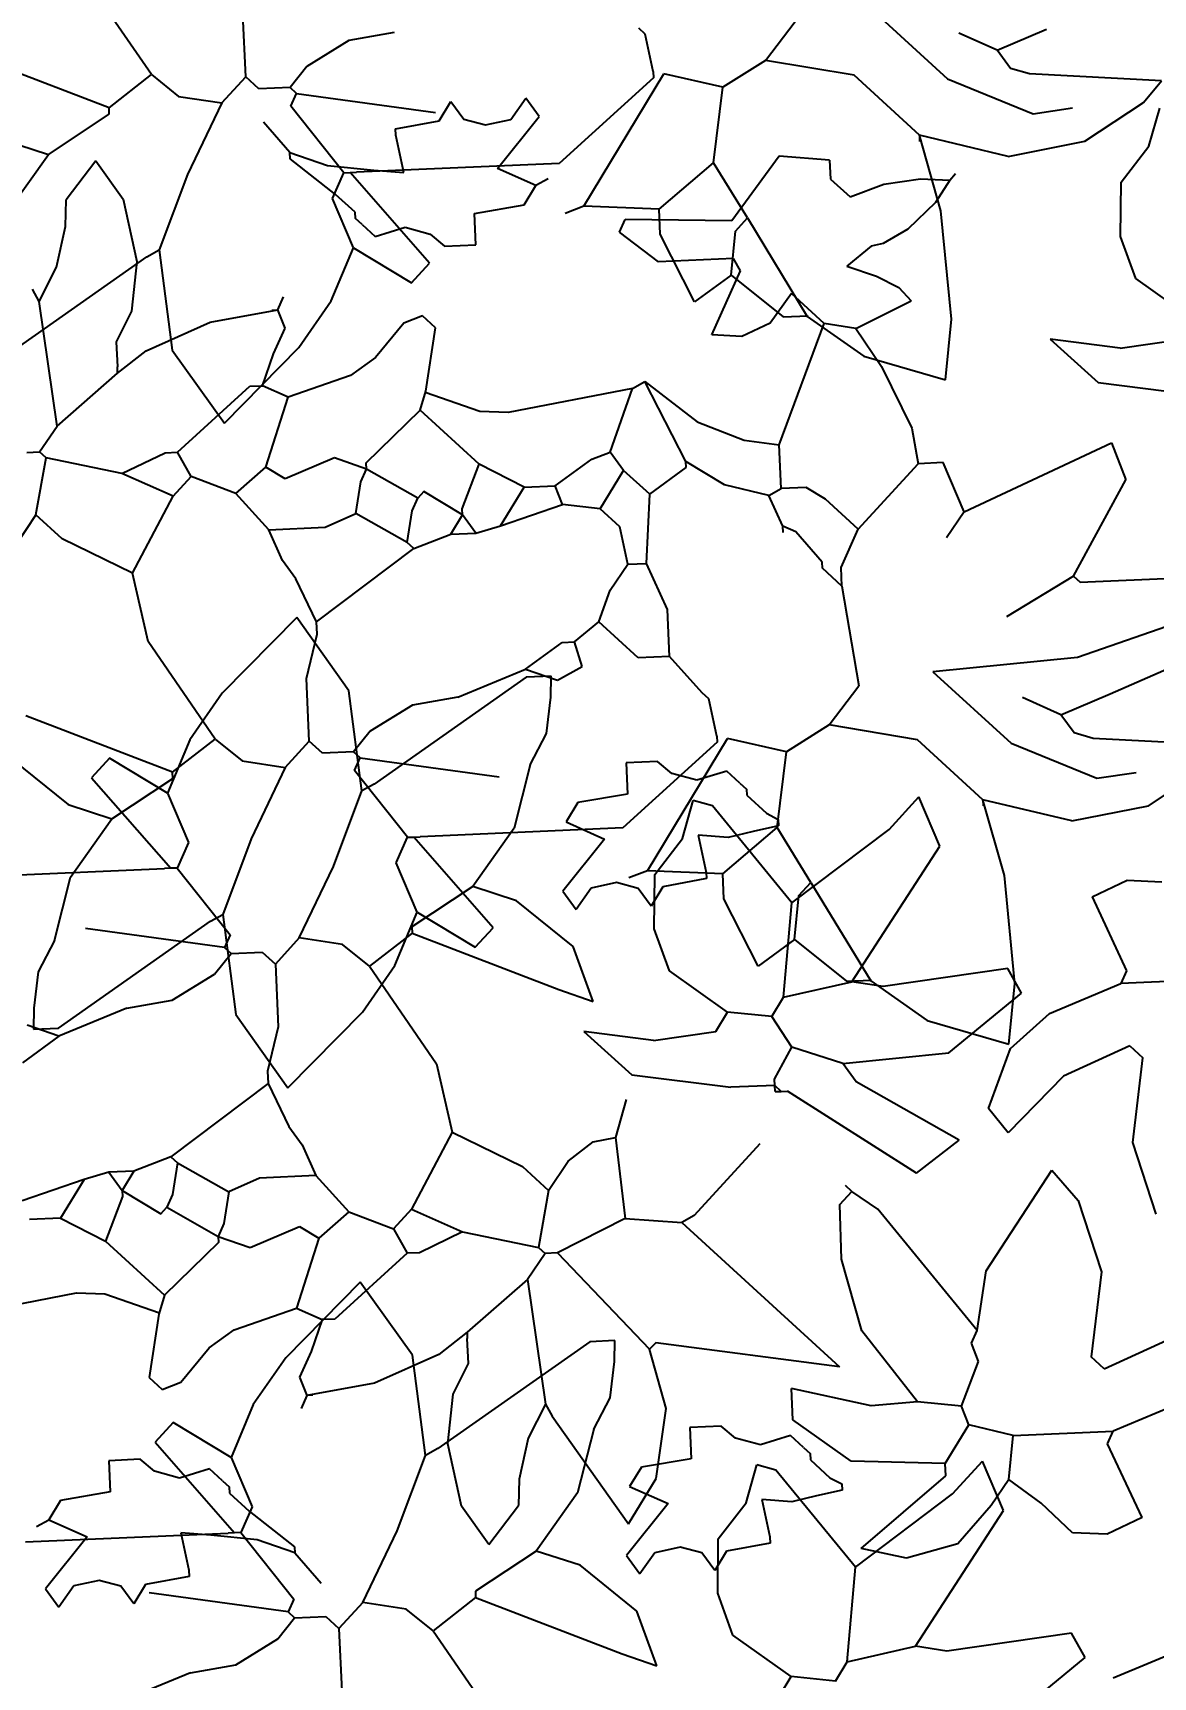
# Model space of a CAD drawing. Header units: inches. Extents: x 745 to 1928, y 308 to 2639.
# Drawn here: x 1769.1 to 1826.1, y 2450.3 to 2533.9 of the extents above; entities that cross this region are included whole.
import ezdxf

# ---------------------------------------------------------------- set-up
doc = ezdxf.new("R2010")
doc.units = ezdxf.units.IN
doc.header["$MEASUREMENT"] = 0
doc.layers.add('G-ANNO-DIM', color=90, linetype='Continuous', lineweight=18)
doc.layers.add('G-HEDGE', color=96, linetype='Continuous', lineweight=25)
doc.styles.add('ARIAL', font='arial.ttf')
doc.dimstyles.new('TICK_36', dxfattribs={"dimtxt": 10, "dimasz": 3.6, "dimexe": 1.8, "dimexo": 1.2, "dimgap": 1.8, "dimtad": 0, "dimdec": 0, "dimzin": 0, "dimdsep": 46, "dimtxsty": 'ARIAL', "dimblk": 'OBLIQUE', "dimcen": 1.8, "dimdle": 1.8, "dimclrd": 256, "dimclrt": 256, "dimadec": 0, "dimazin": 0, "dimtfac": 1, "dimtdec": 0, "dimtmove": 1, "dimatfit": 3, "dimldrblk": 'OPEN90', "dimfxl": 1, "dimtfill": 1, "dimtolj": 1, "dimtzin": 0, "dimarcsym": 0})

# ---------------------------------------------------------------- blocks, each defined once
blk = doc.blocks.new('_Oblique')
at = {"color": 0, "linetype": 'ByBlock', "lineweight": -2}
blk.add_line((-0.5, -0.5), (0.5, 0.5), dxfattribs=at)
blk = doc.blocks.new('*D37')
at = {"layer": 'Defpoints', "color": 0, "transparency": 16777216}
for p in [(1920.195, 2609.029), (1543.521, 2608.302), (1544.011, 2354.302)]:
    blk.add_point(p, dxfattribs=at)
at = {"layer": 'G-ANNO-DIM', "lineweight": -2, "transparency": 16777216}
for p, q in [((1920.191, 2610.829), (1920.407, 2498.85)), ((1920.688, 2353.229), (1920.457, 2473.027))]:
    blk.add_line(p, q, dxfattribs=at)
at = {"layer": 'G-ANNO-DIM', "color": 0, "lineweight": -2, "transparency": 16777216}
for p, q in [((1544.721, 2608.304), (1921.995, 2609.032)), ((1545.211, 2354.304), (1922.485, 2355.032))]:
    blk.add_line(p, q, dxfattribs=at)
at = {"layer": 'G-ANNO-DIM', "lineweight": -2, "transparency": 16777216, "xscale": 3.6, "yscale": 3.6, "zscale": 3.6}
for p, rotation in [((1920.195, 2609.029), 90.11050432522009), ((1920.685, 2355.029), 270.1105043252201)]:
    blk.add_blockref('_Oblique', p, dxfattribs=dict(at, rotation=rotation))
at = {"layer": 'G-ANNO-DIM', "transparency": 16777216, "insert": (1920.432, 2485.938), "char_height": 10, "attachment_point": 5, "rotation": 270.1105, "style": 'ARIAL', "bg_fill": 3, "box_fill_scale": 1.25, "bg_fill_color": 256, "bg_fill_true_color": 13158600, "bg_fill_transparency": 0}
blk.add_mtext('\\A1;254', dxfattribs=at)
blk = doc.blocks.new('_Open90')
at = {"color": 0, "linetype": 'ByBlock', "lineweight": -2}
for p, q in [((-0.5, 0.5), (0, 0)), ((0, 0), (-1, 0)), ((0, 0), (-0.5, -0.5))]:
    blk.add_line(p, q, dxfattribs=at)

msp = doc.modelspace()

# ---------------------------------------------------------------- linework, layer by layer
at = {"layer": 'G-HEDGE'}
for p, q in [((1775.101, 2531.818), (1771.692, 2536.776)), ((1811.625, 2535.246), (1815.615, 2531.61)), ((1779.894, 2531.707), (1779.755, 2534.893)), ((1806.351, 2532.541), (1807.861, 2534.522)), ((1785.14, 2533.545), (1782.999, 2532.224)), ((1787.457, 2533.952), (1785.14, 2533.545)), ((1800.229, 2533.871), (1799.897, 2534.175)), ((1800.63, 2531.973), (1800.229, 2533.871)), ((1818.14, 2533.055), (1816.187, 2533.928)), ((1818.14, 2533.055), (1820.647, 2534.122)), ((1772.939, 2530.127), (1765.473, 2532.993)), ((1818.819, 2532.127), (1818.14, 2533.055)), ((1782.999, 2532.224), (1782.151, 2531.167)), ((1797.099, 2525.116), (1801.178, 2531.849)), ((1800.63, 2531.973), (1800.644, 2531.654)), ((1804.177, 2531.17), (1801.178, 2531.849)), ((1806.351, 2532.541), (1804.177, 2531.17)), ((1810.854, 2531.78), (1806.351, 2532.541)), ((1819.788, 2531.851), (1818.819, 2532.127)), ((1826.507, 2531.505), (1819.788, 2531.851)), ((1772.939, 2530.127), (1775.101, 2531.818)), ((1775.101, 2531.818), (1776.469, 2530.71)), ((1778.674, 2530.377), (1779.894, 2531.707)), ((1780.558, 2531.098), (1779.894, 2531.707)), ((1782.151, 2531.167), (1780.558, 2531.098)), ((1782.484, 2530.862), (1782.151, 2531.167)), ((1800.644, 2531.654), (1795.854, 2527.296)), ((1803.706, 2527.319), (1804.177, 2531.17)), ((1814.179, 2528.733), (1810.854, 2531.78)), ((1815.615, 2531.61), (1819.978, 2529.827)), ((1825.588, 2530.395), (1826.507, 2531.505)), ((1776.469, 2530.71), (1778.674, 2530.377)), ((1778.674, 2530.377), (1776.935, 2526.738)), ((1782.193, 2530.212), (1782.484, 2530.862)), ((1784.895, 2526.818), (1782.193, 2530.212)), ((1782.484, 2530.862), (1789.549, 2529.893)), ((1789.734, 2529.465), (1790.33, 2530.448)), ((1790.33, 2530.448), (1790.992, 2529.549)), ((1793.392, 2529.539), (1794.153, 2530.615)), ((1794.832, 2529.687), (1794.153, 2530.615)), ((1822.596, 2528.422), (1825.588, 2530.395)), ((1769.851, 2527.758), (1772.953, 2529.809)), ((1772.953, 2529.809), (1772.939, 2530.127)), ((1782.143, 2527.857), (1780.8, 2529.394)), ((1787.518, 2529.049), (1789.734, 2529.465)), ((1790.992, 2529.549), (1792.096, 2529.254)), ((1792.096, 2529.254), (1793.392, 2529.539)), ((1792.713, 2527.041), (1794.832, 2529.687)), ((1819.978, 2529.827), (1821.978, 2530.118)), ((1825.862, 2528.167), (1826.415, 2530.107)), ((1787.532, 2528.73), (1787.518, 2529.049)), ((1787.934, 2526.832), (1787.532, 2528.73)), ((1814.179, 2528.733), (1814.192, 2528.414)), ((1818.695, 2527.653), (1814.179, 2528.733)), ((1815.275, 2524.878), (1814.179, 2528.733)), ((1767.625, 2528.482), (1769.851, 2527.758)), ((1767.746, 2524.793), (1769.851, 2527.758)), ((1782.157, 2527.538), (1782.143, 2527.857)), ((1782.143, 2527.857), (1784.061, 2527.19)), ((1807.05, 2527.666), (1804.64, 2524.369)), ((1809.613, 2527.459), (1807.05, 2527.666)), ((1818.695, 2527.653), (1822.596, 2528.422)), ((1824.45, 2526.336), (1825.862, 2528.167)), ((1772.267, 2527.427), (1770.757, 2525.446)), ((1772.267, 2527.427), (1773.665, 2525.48)), ((1784.47, 2525.724), (1782.157, 2527.538)), ((1784.061, 2527.19), (1786.416, 2526.95)), ((1784.313, 2525.516), (1784.895, 2526.818)), ((1784.895, 2526.818), (1785.213, 2526.832)), ((1785.213, 2526.832), (1785.532, 2526.845)), ((1789.245, 2522.219), (1785.213, 2526.832)), ((1795.854, 2527.296), (1785.532, 2526.845)), ((1786.416, 2526.95), (1787.934, 2526.832)), ((1794.666, 2526.168), (1792.713, 2527.041)), ((1800.936, 2524.963), (1803.706, 2527.319)), ((1805.425, 2524.521), (1803.706, 2527.319)), ((1809.613, 2527.459), (1809.655, 2526.503)), ((1776.935, 2526.738), (1775.49, 2522.896)), ((1794.07, 2525.185), (1794.666, 2526.168)), ((1795.29, 2526.515), (1794.666, 2526.168)), ((1809.655, 2526.503), (1810.652, 2525.589)), ((1810.652, 2525.589), (1812.375, 2526.24)), ((1812.375, 2526.24), (1814.24, 2526.505)), ((1814.24, 2526.505), (1815.722, 2526.449)), ((1815.722, 2526.449), (1814.996, 2525.31)), ((1815.722, 2526.448), (1816.026, 2526.781)), ((1824.424, 2523.571), (1824.45, 2526.336)), ((1770.726, 2524.095), (1770.757, 2525.446)), ((1773.665, 2525.48), (1774.349, 2522.31)), ((1785.38, 2523.008), (1784.313, 2525.516)), ((1785.468, 2524.81), (1784.47, 2525.724)), ((1791.536, 2524.755), (1794.07, 2525.185)), ((1814.996, 2525.31), (1813.589, 2523.959)), ((1785.482, 2524.491), (1785.468, 2524.81)), ((1785.815, 2524.187), (1785.482, 2524.491)), ((1791.605, 2523.162), (1791.536, 2524.755)), ((1797.099, 2525.116), (1796.157, 2524.755)), ((1800.936, 2524.963), (1797.099, 2525.116)), ((1798.919, 2523.801), (1799.21, 2524.451)), ((1804.64, 2524.369), (1799.21, 2524.451)), ((1800.991, 2523.689), (1800.936, 2524.963)), ((1804.815, 2523.856), (1805.425, 2524.521)), ((1805.425, 2524.521), (1808.473, 2519.513)), ((1815.808, 2519.373), (1815.275, 2524.878)), ((1770.272, 2522.018), (1770.726, 2524.095)), ((1785.815, 2524.187), (1786.479, 2523.577)), ((1786.479, 2523.577), (1788.015, 2524.049)), ((1788.015, 2524.049), (1789.284, 2523.704)), ((1789.284, 2523.704), (1790.012, 2523.092)), ((1800.9, 2522.291), (1798.919, 2523.801)), ((1802.738, 2520.253), (1800.991, 2523.689)), ((1804.594, 2521.612), (1804.815, 2523.856)), ((1813.589, 2523.959), (1812.331, 2523.228)), ((1825.198, 2521.435), (1824.424, 2523.571)), ((1774.866, 2522.55), (1775.49, 2522.896)), ((1775.49, 2522.896), (1776.152, 2517.797)), ((1784.252, 2520.3), (1785.38, 2523.008)), ((1785.38, 2523.008), (1788.331, 2521.222)), ((1790.012, 2523.092), (1791.605, 2523.162)), ((1811.719, 2523.081), (1810.486, 2522.07)), ((1812.331, 2523.228), (1811.719, 2523.081)), ((1767.124, 2517.106), (1774.866, 2522.55)), ((1769.386, 2520.278), (1770.272, 2522.018)), ((1774.349, 2522.31), (1774.077, 2519.785)), ((1788.331, 2521.222), (1789.245, 2522.219)), ((1804.723, 2522.457), (1800.9, 2522.291)), ((1803.616, 2518.578), (1805.07, 2521.834)), ((1805.07, 2521.834), (1804.723, 2522.457)), ((1810.486, 2522.07), (1811.993, 2521.555)), ((1804.594, 2521.612), (1802.738, 2520.253)), ((1804.594, 2521.612), (1807.24, 2519.492)), ((1811.993, 2521.555), (1813.132, 2520.99)), ((1813.132, 2520.99), (1813.756, 2520.297)), ((1828.163, 2519.33), (1825.198, 2521.435)), ((1769.386, 2520.278), (1769.04, 2520.901)), ((1770.301, 2513.934), (1769.386, 2520.278)), ((1781.535, 2519.85), (1781.825, 2520.501)), ((1782.597, 2517.925), (1784.252, 2520.3)), ((1807.674, 2520.671), (1806.586, 2519.169)), ((1809.337, 2519.147), (1807.674, 2520.671)), ((1810.944, 2518.898), (1813.756, 2520.297)), ((1774.077, 2519.785), (1773.306, 2518.215)), ((1778.083, 2519.217), (1781.535, 2519.85)), ((1781.216, 2519.836), (1781.535, 2519.85)), ((1781.895, 2518.908), (1781.535, 2519.85)), ((1788.891, 2519.533), (1787.949, 2519.172)), ((1789.555, 2518.923), (1788.891, 2519.533)), ((1807.24, 2519.492), (1808.514, 2519.548)), ((1808.473, 2519.513), (1811.346, 2517.489)), ((1815.503, 2516.288), (1815.808, 2519.373)), ((1774.82, 2517.761), (1778.083, 2519.217)), ((1781.314, 2517.606), (1781.895, 2518.908)), ((1787.949, 2519.172), (1786.505, 2517.413)), ((1789.057, 2515.71), (1789.555, 2518.923)), ((1805.15, 2518.492), (1803.616, 2518.578)), ((1806.586, 2519.169), (1805.15, 2518.492)), ((1807.052, 2512.982), (1809.337, 2519.147)), ((1810.944, 2518.898), (1809.337, 2519.147)), ((1810.944, 2518.898), (1812.252, 2516.959)), ((1773.306, 2518.215), (1773.362, 2516.941)), ((1773.376, 2516.621), (1774.82, 2517.761)), ((1776.152, 2517.797), (1778.807, 2514.074)), ((1778.807, 2514.074), (1782.597, 2517.925)), ((1824.395, 2517.888), (1820.84, 2518.347)), ((1820.84, 2518.347), (1823.281, 2516.15)), ((1824.395, 2517.888), (1827.567, 2518.346)), ((1773.376, 2516.621), (1773.362, 2516.941)), ((1780.746, 2515.985), (1781.314, 2517.606)), ((1786.505, 2517.413), (1785.236, 2516.501)), ((1811.346, 2517.489), (1815.503, 2516.288)), ((1812.252, 2516.959), (1813.796, 2513.832)), ((1770.301, 2513.934), (1773.376, 2516.621)), ((1776.424, 2512.605), (1780.108, 2515.957)), ((1780.108, 2515.957), (1780.746, 2515.985)), ((1782.047, 2515.404), (1780.746, 2515.985)), ((1785.236, 2516.501), (1782.047, 2515.404)), ((1799.585, 2515.849), (1800.208, 2516.196)), ((1802.3, 2512.137), (1800.208, 2516.196)), ((1800.208, 2516.196), (1802.876, 2514.155)), ((1823.281, 2516.15), (1828.329, 2515.507)), ((1780.926, 2511.843), (1782.047, 2515.404)), ((1788.78, 2514.74), (1789.057, 2515.71)), ((1791.804, 2514.674), (1789.036, 2515.638)), ((1799.585, 2515.849), (1793.255, 2514.615)), ((1798.449, 2512.607), (1799.585, 2515.849)), ((1786.024, 2512.066), (1788.78, 2514.74)), ((1791.772, 2511.997), (1788.78, 2514.74)), ((1793.255, 2514.615), (1791.804, 2514.674)), ((1769.401, 2512.617), (1770.301, 2513.934)), ((1802.876, 2514.155), (1805.262, 2513.215)), ((1813.796, 2513.832), (1814.117, 2512.014)), ((1768.763, 2512.59), (1769.401, 2512.617)), ((1769.733, 2512.313), (1769.401, 2512.617)), ((1775.787, 2512.577), (1776.424, 2512.605)), ((1777.117, 2511.358), (1776.424, 2512.605)), ((1797.507, 2512.247), (1798.449, 2512.607)), ((1799.128, 2511.679), (1798.449, 2512.607)), ((1805.262, 2513.215), (1807.052, 2512.982)), ((1807.149, 2510.753), (1807.052, 2512.982)), ((1816.458, 2509.562), (1823.966, 2513.081)), ((1823.966, 2513.081), (1824.687, 2511.197)), ((1769.221, 2509.418), (1769.733, 2512.313)), ((1773.598, 2511.524), (1769.733, 2512.313)), ((1773.598, 2511.524), (1775.787, 2512.577)), ((1779.388, 2510.5), (1780.926, 2511.843)), ((1781.91, 2511.248), (1780.926, 2511.843)), ((1784.417, 2512.315), (1781.91, 2511.248)), ((1786.037, 2511.747), (1784.417, 2512.315)), ((1786.037, 2511.747), (1786.024, 2512.066)), ((1790.914, 2509.725), (1791.772, 2511.997)), ((1794.059, 2510.82), (1791.772, 2511.997)), ((1795.651, 2510.889), (1797.507, 2512.247)), ((1800.458, 2510.461), (1802.314, 2511.818)), ((1804.267, 2510.946), (1802.3, 2512.137)), ((1802.314, 2511.818), (1802.3, 2512.137)), ((1811.069, 2508.688), (1814.117, 2512.014)), ((1815.391, 2512.07), (1814.117, 2512.014)), ((1816.458, 2509.562), (1815.391, 2512.07)), ((1776.203, 2510.361), (1773.598, 2511.524)), ((1776.203, 2510.361), (1777.117, 2511.358)), ((1779.388, 2510.5), (1777.117, 2511.358)), ((1785.498, 2509.489), (1785.747, 2511.096)), ((1785.747, 2511.096), (1786.037, 2511.747)), ((1788.656, 2510.265), (1786.037, 2511.747)), ((1797.938, 2509.712), (1799.128, 2511.679)), ((1800.458, 2510.461), (1799.128, 2511.679)), ((1806.526, 2510.406), (1804.267, 2510.946)), ((1822.028, 2506.293), (1824.687, 2511.197)), ((1774.139, 2506.44), (1776.203, 2510.361)), ((1781.065, 2508.658), (1779.388, 2510.5)), ((1788.366, 2509.614), (1788.656, 2510.265)), ((1788.96, 2510.597), (1788.656, 2510.265)), ((1790.928, 2509.407), (1788.96, 2510.597)), ((1792.867, 2508.852), (1794.059, 2510.82)), ((1794.059, 2510.82), (1795.651, 2510.889)), ((1796.012, 2509.947), (1795.651, 2510.889)), ((1800.293, 2506.942), (1800.458, 2510.461)), ((1806.526, 2510.406), (1807.149, 2510.753)), ((1807.232, 2508.841), (1806.526, 2510.406)), ((1808.424, 2510.808), (1807.149, 2510.753)), ((1809.407, 2510.212), (1808.424, 2510.808)), ((1811.069, 2508.688), (1809.407, 2510.212)), ((1769.221, 2509.418), (1768.232, 2507.915)), ((1770.551, 2508.199), (1769.221, 2509.418)), ((1783.933, 2508.783), (1785.498, 2509.489)), ((1788.116, 2508.007), (1785.498, 2509.489)), ((1788.116, 2508.007), (1788.366, 2509.614)), ((1790.333, 2508.423), (1790.928, 2509.407)), ((1790.928, 2509.407), (1790.914, 2509.725)), ((1791.607, 2508.479), (1790.928, 2509.407)), ((1792.867, 2508.852), (1796.012, 2509.947)), ((1797.938, 2509.712), (1796.012, 2509.947)), ((1798.935, 2508.798), (1797.938, 2509.712)), ((1816.458, 2509.562), (1815.558, 2508.246)), ((1781.065, 2508.658), (1783.933, 2508.783)), ((1781.772, 2507.092), (1781.065, 2508.658)), ((1788.449, 2507.702), (1790.333, 2508.423)), ((1790.333, 2508.423), (1791.607, 2508.479)), ((1791.607, 2508.479), (1792.867, 2508.852)), ((1799.337, 2506.9), (1798.935, 2508.798)), ((1807.246, 2508.522), (1807.232, 2508.841)), ((1807.884, 2508.549), (1807.232, 2508.841)), ((1809.227, 2507.013), (1807.884, 2508.549)), ((1810.197, 2506.735), (1811.069, 2508.688)), ((1774.139, 2506.44), (1770.551, 2508.199)), ((1783.503, 2503.976), (1788.449, 2507.702)), ((1788.449, 2507.702), (1788.116, 2508.007)), ((1782.45, 2506.164), (1781.772, 2507.092)), ((1798.437, 2505.584), (1799.337, 2506.9)), ((1799.337, 2506.9), (1800.293, 2506.942)), ((1801.358, 2504.598), (1800.293, 2506.942)), ((1809.241, 2506.693), (1809.227, 2507.013)), ((1810.239, 2505.779), (1810.197, 2506.735)), ((1774.929, 2502.963), (1774.139, 2506.44)), ((1783.503, 2503.976), (1782.45, 2506.164)), ((1810.239, 2505.779), (1809.241, 2506.693)), ((1822.028, 2506.293), (1818.606, 2504.229)), ((1822.028, 2506.293), (1822.36, 2505.989)), ((1822.36, 2505.989), (1827.457, 2506.211)), ((1797.868, 2503.963), (1798.437, 2505.584)), ((1810.239, 2505.779), (1811.098, 2500.71)), ((1801.457, 2502.205), (1801.358, 2504.598)), ((1782.491, 2504.185), (1778.701, 2500.334)), ((1785.145, 2500.462), (1782.491, 2504.185)), ((1783.531, 2503.338), (1783.503, 2503.976)), ((1796.636, 2502.952), (1797.868, 2503.963)), ((1799.863, 2502.135), (1797.868, 2503.963)), ((1827.606, 2504.029), (1822.233, 2502.162)), ((1778.338, 2498.005), (1774.929, 2502.963)), ((1782.992, 2501.081), (1783.531, 2503.338)), ((1794.142, 2501.567), (1795.998, 2502.924)), ((1795.998, 2502.924), (1796.636, 2502.952)), ((1797.01, 2501.692), (1796.636, 2502.952)), ((1801.457, 2502.205), (1799.863, 2502.135)), ((1803.133, 2500.362), (1801.457, 2502.205)), ((1822.233, 2502.162), (1814.862, 2501.433)), ((1823.884, 2500.309), (1827.957, 2502.083)), ((1783.131, 2497.894), (1782.992, 2501.081)), ((1794.173, 2501.153), (1786.431, 2495.709)), ((1790.694, 2500.139), (1794.142, 2501.567)), ((1794.142, 2501.567), (1795.764, 2500.999)), ((1795.448, 2501.209), (1794.173, 2501.153)), ((1795.42, 2500.142), (1795.448, 2501.209)), ((1795.764, 2500.999), (1797.01, 2501.692)), ((1814.862, 2501.433), (1818.851, 2497.797)), ((1778.701, 2500.334), (1777.045, 2497.959)), ((1785.808, 2495.363), (1785.145, 2500.462)), ((1790.694, 2500.139), (1788.377, 2499.733)), ((1795.207, 2498.29), (1795.42, 2500.142)), ((1803.466, 2500.058), (1803.133, 2500.362)), ((1803.867, 2498.16), (1803.466, 2500.058)), ((1809.588, 2498.729), (1811.098, 2500.71)), ((1821.377, 2499.243), (1819.424, 2500.115)), ((1821.377, 2499.243), (1823.884, 2500.309)), ((1788.377, 2499.733), (1786.236, 2498.411)), ((1822.056, 2498.314), (1821.377, 2499.243)), ((1776.176, 2496.314), (1768.71, 2499.18)), ((1786.236, 2498.411), (1785.388, 2497.355)), ((1809.588, 2498.729), (1807.414, 2497.357)), ((1814.091, 2497.967), (1809.588, 2498.729)), ((1777.045, 2497.959), (1775.917, 2495.25)), ((1776.176, 2496.314), (1778.338, 2498.005)), ((1778.338, 2498.005), (1779.706, 2496.897)), ((1781.911, 2496.564), (1783.131, 2497.894)), ((1783.795, 2497.285), (1783.131, 2497.894)), ((1794.368, 2496.694), (1795.207, 2498.29)), ((1803.881, 2497.841), (1799.091, 2493.483)), ((1800.336, 2491.303), (1804.415, 2498.036)), ((1803.867, 2498.16), (1803.881, 2497.841)), ((1807.414, 2497.357), (1804.415, 2498.036)), ((1817.415, 2494.92), (1814.091, 2497.967)), ((1818.851, 2497.797), (1823.215, 2496.014)), ((1823.025, 2498.038), (1822.056, 2498.314)), ((1829.744, 2497.692), (1823.025, 2498.038)), ((1767.975, 2497), (1770.861, 2494.669)), ((1772.966, 2497.037), (1772.052, 2496.04)), ((1775.917, 2495.25), (1772.966, 2497.037)), ((1779.706, 2496.897), (1781.911, 2496.564)), ((1785.388, 2497.355), (1783.795, 2497.285)), ((1785.721, 2497.049), (1785.388, 2497.355)), ((1785.43, 2496.399), (1785.721, 2497.049)), ((1785.721, 2497.049), (1792.786, 2496.081)), ((1794.368, 2496.694), (1793.551, 2493.465)), ((1800.852, 2496.861), (1799.259, 2496.791)), ((1799.259, 2496.791), (1799.328, 2495.198)), ((1801.58, 2496.249), (1800.852, 2496.861)), ((1806.943, 2493.506), (1807.414, 2497.357)), ((1772.052, 2496.04), (1776.084, 2491.427)), ((1773.088, 2493.945), (1776.19, 2495.996)), ((1776.19, 2495.996), (1776.176, 2496.314)), ((1781.911, 2496.564), (1780.172, 2492.925)), ((1788.132, 2493.005), (1785.43, 2496.399)), ((1802.849, 2495.905), (1801.58, 2496.249)), ((1804.385, 2496.376), (1802.849, 2495.905)), ((1805.049, 2495.766), (1804.385, 2496.376)), ((1823.215, 2496.014), (1825.215, 2496.306)), ((1825.833, 2494.609), (1828.825, 2496.582)), ((1775.917, 2495.25), (1776.984, 2492.743)), ((1784.362, 2491.521), (1785.808, 2495.363)), ((1786.431, 2495.709), (1785.808, 2495.363)), ((1799.328, 2495.198), (1796.794, 2494.769)), ((1805.049, 2495.766), (1805.382, 2495.462)), ((1805.382, 2495.462), (1805.396, 2495.144)), ((1805.396, 2495.144), (1806.394, 2494.23)), ((1812.635, 2493.403), (1814.158, 2495.066)), ((1815.225, 2492.558), (1814.158, 2495.066)), ((1770.861, 2494.669), (1773.088, 2493.945)), ((1796.794, 2494.769), (1796.198, 2493.785)), ((1802.121, 2492.944), (1802.674, 2494.884)), ((1803.644, 2494.607), (1802.674, 2494.884)), ((1807.69, 2489.675), (1803.644, 2494.607)), ((1806.394, 2494.23), (1806.995, 2493.911)), ((1817.415, 2494.92), (1817.429, 2494.601)), ((1821.932, 2493.84), (1817.415, 2494.92)), ((1818.512, 2491.065), (1817.415, 2494.92)), ((1821.932, 2493.84), (1825.833, 2494.609)), ((1770.983, 2490.981), (1773.088, 2493.945)), ((1799.091, 2493.483), (1788.769, 2493.033)), ((1793.551, 2493.465), (1791.447, 2490.501)), ((1796.198, 2493.785), (1798.151, 2492.913)), ((1804.173, 2491.15), (1806.943, 2493.506)), ((1807.009, 2493.591), (1805.713, 2493.308)), ((1808.661, 2490.708), (1806.943, 2493.506)), ((1806.995, 2493.911), (1807.009, 2493.591)), ((1807.69, 2489.675), (1812.635, 2493.403)), ((1776.984, 2492.743), (1776.402, 2491.441)), ((1780.172, 2492.925), (1778.727, 2489.083)), ((1787.55, 2491.703), (1788.132, 2493.005)), ((1788.132, 2493.005), (1788.45, 2493.019)), ((1788.45, 2493.019), (1788.769, 2493.033)), ((1792.482, 2488.406), (1788.45, 2493.019)), ((1798.151, 2492.913), (1796.032, 2490.266)), ((1800.709, 2491.114), (1802.121, 2492.944)), ((1802.93, 2493.121), (1803.332, 2491.223)), ((1804.448, 2493.004), (1802.93, 2493.121)), ((1805.713, 2493.308), (1804.448, 2493.004)), ((1810.738, 2485.659), (1815.225, 2492.558)), ((1788.617, 2489.195), (1787.55, 2491.703)), ((1765.443, 2490.963), (1775.766, 2491.413)), ((1770.166, 2487.752), (1770.983, 2490.981)), ((1776.084, 2491.427), (1775.766, 2491.413)), ((1776.402, 2491.441), (1776.084, 2491.427)), ((1776.402, 2491.441), (1779.104, 2488.047)), ((1782.623, 2487.882), (1784.362, 2491.521)), ((1800.336, 2491.303), (1799.394, 2490.942)), ((1804.173, 2491.15), (1800.336, 2491.303)), ((1800.683, 2488.348), (1800.709, 2491.114)), ((1803.346, 2490.904), (1801.13, 2490.489)), ((1803.332, 2491.223), (1803.346, 2490.904)), ((1804.228, 2489.876), (1804.173, 2491.15)), ((1819.045, 2485.56), (1818.512, 2491.065)), ((1791.447, 2490.501), (1788.344, 2488.45)), ((1793.673, 2489.777), (1791.447, 2490.501)), ((1796.032, 2490.266), (1796.711, 2489.338)), ((1797.472, 2490.414), (1796.711, 2489.338)), ((1798.768, 2490.699), (1797.472, 2490.414)), ((1799.872, 2490.405), (1798.768, 2490.699)), ((1800.534, 2489.505), (1799.872, 2490.405)), ((1801.13, 2490.489), (1800.534, 2489.505)), ((1807.831, 2487.799), (1808.052, 2490.043)), ((1808.052, 2490.043), (1808.661, 2490.708)), ((1808.661, 2490.708), (1811.71, 2485.701)), ((1822.968, 2489.969), (1824.753, 2490.817)), ((1824.753, 2490.817), (1826.516, 2490.74)), ((1787.489, 2486.487), (1788.617, 2489.195)), ((1788.617, 2489.195), (1791.568, 2487.409)), ((1796.56, 2487.446), (1793.673, 2489.777)), ((1805.975, 2486.441), (1804.228, 2489.876)), ((1807.261, 2484.869), (1807.69, 2489.675)), ((1822.968, 2489.969), (1824.728, 2486.215)), ((1770.361, 2483.293), (1778.103, 2488.737)), ((1778.814, 2487.397), (1771.748, 2488.365)), ((1778.103, 2488.737), (1778.727, 2489.083)), ((1778.727, 2489.083), (1779.389, 2483.984)), ((1788.344, 2488.45), (1788.358, 2488.132)), ((1791.568, 2487.409), (1792.482, 2488.406)), ((1801.457, 2486.212), (1800.683, 2488.348)), ((1770.166, 2487.752), (1769.327, 2486.156)), ((1779.104, 2488.047), (1778.814, 2487.397)), ((1782.623, 2487.882), (1781.404, 2486.552)), ((1784.828, 2487.548), (1782.623, 2487.882)), ((1786.197, 2486.441), (1784.828, 2487.548)), ((1788.358, 2488.132), (1786.197, 2486.441)), ((1788.358, 2488.132), (1795.824, 2485.266)), ((1807.831, 2487.799), (1805.975, 2486.441)), ((1807.831, 2487.799), (1810.477, 2485.679)), ((1778.298, 2486.035), (1779.146, 2487.091)), ((1778.814, 2487.397), (1779.146, 2487.091)), ((1779.146, 2487.091), (1780.739, 2487.161)), ((1780.739, 2487.161), (1781.404, 2486.552)), ((1797.581, 2484.65), (1796.56, 2487.446)), ((1769.327, 2486.156), (1769.115, 2484.304)), ((1776.157, 2484.713), (1778.298, 2486.035)), ((1781.404, 2486.552), (1781.543, 2483.365)), ((1785.834, 2484.112), (1787.489, 2486.487)), ((1786.197, 2486.441), (1789.606, 2481.483)), ((1804.422, 2484.107), (1801.457, 2486.212)), ((1818.69, 2486.325), (1812.345, 2485.41)), ((1819.382, 2485.078), (1818.69, 2486.325)), ((1824.728, 2486.215), (1824.437, 2485.564)), ((1795.824, 2485.266), (1797.581, 2484.65)), ((1807.261, 2484.869), (1810.738, 2485.659)), ((1810.477, 2485.679), (1811.751, 2485.735)), ((1812.345, 2485.41), (1810.738, 2485.659)), ((1811.71, 2485.701), (1814.583, 2483.676)), ((1815.683, 2482.044), (1819.382, 2485.078)), ((1818.74, 2482.475), (1819.045, 2485.56)), ((1820.798, 2484.041), (1824.437, 2485.564)), ((1829.535, 2485.787), (1824.437, 2485.564)), ((1769.115, 2484.304), (1769.086, 2483.237)), ((1773.84, 2484.307), (1770.392, 2482.879)), ((1773.84, 2484.307), (1776.157, 2484.713)), ((1806.666, 2483.885), (1807.261, 2484.869)), ((1770.392, 2482.879), (1768.771, 2483.447)), ((1779.389, 2483.984), (1782.044, 2480.261)), ((1781.543, 2483.365), (1781.003, 2481.108)), ((1782.044, 2480.261), (1785.834, 2484.112)), ((1803.826, 2483.123), (1804.422, 2484.107)), ((1806.666, 2483.885), (1804.422, 2484.107)), ((1807.691, 2482.334), (1806.666, 2483.885)), ((1814.583, 2483.676), (1818.74, 2482.475)), ((1818.823, 2482.266), (1820.798, 2484.041)), ((1770.392, 2482.879), (1768.536, 2481.522)), ((1769.086, 2483.237), (1770.361, 2483.293)), ((1800.654, 2482.665), (1797.099, 2483.124)), ((1797.099, 2483.124), (1799.541, 2480.927)), ((1800.654, 2482.665), (1803.826, 2483.123)), ((1806.804, 2480.699), (1807.691, 2482.334)), ((1810.282, 2481.49), (1807.691, 2482.334)), ((1810.282, 2481.49), (1815.683, 2482.044)), ((1817.691, 2479.205), (1818.823, 2482.266)), ((1824.894, 2482.392), (1821.523, 2480.848)), ((1824.894, 2482.392), (1825.56, 2481.783)), ((1825.042, 2477.469), (1825.56, 2481.783)), ((1781.003, 2481.108), (1781.031, 2480.47)), ((1789.606, 2481.483), (1790.395, 2478.006)), ((1799.541, 2480.927), (1804.588, 2480.284)), ((1810.96, 2480.562), (1810.282, 2481.49)), ((1821.523, 2480.848), (1818.703, 2477.972)), ((1781.031, 2480.47), (1776.085, 2476.744)), ((1781.031, 2480.47), (1782.084, 2478.282)), ((1806.818, 2480.381), (1804.588, 2480.284)), ((1806.818, 2480.381), (1806.804, 2480.699)), ((1806.832, 2480.062), (1806.818, 2480.381)), ((1807.151, 2480.076), (1806.818, 2480.381)), ((1806.832, 2480.062), (1807.151, 2480.076)), ((1807.151, 2480.076), (1807.47, 2480.09)), ((1814.036, 2475.907), (1807.47, 2480.09)), ((1816.197, 2477.597), (1810.96, 2480.562)), ((1799.261, 2479.67), (1798.707, 2477.73)), ((1818.703, 2477.972), (1817.691, 2479.205)), ((1782.084, 2478.282), (1782.762, 2477.354)), ((1790.395, 2478.006), (1788.332, 2474.085)), ((1790.395, 2478.006), (1793.983, 2476.247)), ((1796.303, 2476.531), (1797.579, 2477.508)), ((1797.579, 2477.508), (1798.707, 2477.73)), ((1798.707, 2477.73), (1799.206, 2473.601)), ((1814.036, 2475.907), (1816.197, 2477.597)), ((1826.225, 2473.831), (1825.042, 2477.469)), ((1776.085, 2476.744), (1774.202, 2476.023)), ((1776.085, 2476.744), (1776.419, 2476.439)), ((1782.762, 2477.354), (1783.469, 2475.788)), ((1806.063, 2477.412), (1802.711, 2473.754)), ((1772.927, 2475.967), (1771.667, 2475.594)), ((1774.202, 2476.023), (1772.927, 2475.967)), ((1772.927, 2475.967), (1773.607, 2475.039)), ((1774.202, 2476.023), (1773.607, 2475.039)), ((1776.419, 2476.439), (1776.169, 2474.832)), ((1776.419, 2476.439), (1779.036, 2474.957)), ((1783.469, 2475.788), (1780.602, 2475.663)), ((1783.469, 2475.788), (1785.146, 2473.946)), ((1793.983, 2476.247), (1795.313, 2475.028)), ((1795.313, 2475.028), (1796.303, 2476.531)), ((1817.576, 2470.939), (1820.914, 2476.063)), ((1820.915, 2476.062), (1822.258, 2474.525)), ((1771.667, 2475.594), (1768.522, 2474.499)), ((1771.667, 2475.594), (1770.476, 2473.626)), ((1773.607, 2475.039), (1773.621, 2474.721)), ((1773.607, 2475.039), (1775.574, 2473.849)), ((1779.036, 2474.957), (1778.787, 2473.35)), ((1780.602, 2475.663), (1779.036, 2474.957)), ((1795.313, 2475.028), (1794.801, 2472.133)), ((1810.137, 2474.316), (1810.747, 2474.981)), ((1810.747, 2474.981), (1810.415, 2475.286)), ((1812.063, 2474.081), (1810.747, 2474.981)), ((1773.621, 2474.721), (1772.762, 2472.449)), ((1775.574, 2473.849), (1775.878, 2474.181)), ((1776.169, 2474.832), (1775.878, 2474.181)), ((1775.878, 2474.181), (1778.497, 2472.699)), ((1810.221, 2471.539), (1810.137, 2474.316)), ((1822.258, 2474.525), (1823.442, 2470.887)), ((1770.476, 2473.626), (1768.883, 2473.557)), ((1770.476, 2473.626), (1772.762, 2472.449)), ((1778.787, 2473.35), (1778.497, 2472.699)), ((1785.146, 2473.946), (1783.608, 2472.603)), ((1785.146, 2473.946), (1787.418, 2473.087)), ((1788.332, 2474.085), (1787.418, 2473.087)), ((1788.332, 2474.085), (1790.936, 2472.922)), ((1799.206, 2473.601), (1795.771, 2471.856)), ((1799.206, 2473.601), (1802.087, 2473.408)), ((1802.711, 2473.754), (1802.087, 2473.408)), ((1802.087, 2473.408), (1810.114, 2466.052)), ((1817.12, 2467.917), (1812.063, 2474.081)), ((1772.762, 2472.449), (1775.754, 2469.706)), ((1778.497, 2472.699), (1778.511, 2472.38)), ((1778.497, 2472.699), (1780.117, 2472.131)), ((1780.117, 2472.131), (1782.625, 2473.198)), ((1783.608, 2472.603), (1782.487, 2469.042)), ((1782.625, 2473.198), (1783.608, 2472.603)), ((1787.418, 2473.087), (1788.111, 2471.841)), ((1790.936, 2472.922), (1788.747, 2471.869)), ((1790.936, 2472.922), (1794.801, 2472.133)), ((1778.511, 2472.38), (1775.754, 2469.706)), ((1788.111, 2471.841), (1784.426, 2468.489)), ((1788.747, 2471.869), (1788.111, 2471.841)), ((1795.134, 2471.828), (1794.233, 2470.512)), ((1794.801, 2472.133), (1795.134, 2471.828)), ((1795.771, 2471.856), (1795.134, 2471.828)), ((1795.771, 2471.856), (1800.453, 2466.952)), ((1811.259, 2467.899), (1810.221, 2471.539)), ((1817.12, 2467.917), (1817.576, 2470.939)), ((1823.442, 2470.887), (1822.924, 2466.574)), ((1785.728, 2470.372), (1781.938, 2466.521)), ((1788.382, 2466.649), (1785.728, 2470.372)), ((1794.233, 2470.512), (1791.159, 2467.825)), ((1794.233, 2470.512), (1795.149, 2464.168)), ((1764.949, 2468.597), (1771.28, 2469.831)), ((1771.28, 2469.831), (1772.73, 2469.772)), ((1772.73, 2469.772), (1775.499, 2468.807)), ((1775.754, 2469.706), (1775.477, 2468.736)), ((1775.477, 2468.736), (1774.979, 2465.523)), ((1779.299, 2467.945), (1782.487, 2469.042)), ((1782.487, 2469.042), (1783.789, 2468.461)), ((1783.789, 2468.461), (1783.221, 2466.84)), ((1784.426, 2468.489), (1783.789, 2468.461)), ((1778.03, 2467.033), (1779.299, 2467.945)), ((1791.159, 2467.825), (1789.715, 2466.685)), ((1791.159, 2467.825), (1791.173, 2467.505)), ((1791.228, 2466.231), (1791.173, 2467.505)), ((1814.086, 2464.273), (1811.259, 2467.899)), ((1816.829, 2467.265), (1817.12, 2467.917)), ((1823.589, 2465.964), (1826.96, 2467.509)), ((1776.586, 2465.274), (1778.03, 2467.033)), ((1783.221, 2466.84), (1782.64, 2465.538)), ((1789.715, 2466.685), (1786.452, 2465.229)), ((1789.045, 2461.55), (1788.382, 2466.649)), ((1797.41, 2467.34), (1789.668, 2461.896)), ((1798.685, 2467.396), (1797.41, 2467.34)), ((1798.657, 2466.329), (1798.685, 2467.396)), ((1800.759, 2467.286), (1800.453, 2466.952)), ((1801.286, 2463.933), (1800.453, 2466.952)), ((1810.114, 2466.052), (1800.759, 2467.286)), ((1817.189, 2466.323), (1816.829, 2467.265)), ((1823.589, 2465.965), (1822.924, 2466.574)), ((1781.938, 2466.521), (1780.282, 2464.146)), ((1790.457, 2464.661), (1791.228, 2466.231)), ((1798.444, 2464.477), (1798.657, 2466.329)), ((1816.331, 2464.052), (1817.189, 2466.323)), ((1774.979, 2465.523), (1775.644, 2464.913)), ((1775.644, 2464.913), (1776.586, 2465.274)), ((1782.64, 2465.538), (1783, 2464.596)), ((1786.452, 2465.229), (1783, 2464.596)), ((1807.742, 2463.359), (1807.673, 2464.951)), ((1811.719, 2464.08), (1807.673, 2464.951)), ((1780.282, 2464.146), (1779.154, 2461.438)), ((1783, 2464.596), (1782.709, 2463.945)), ((1783.318, 2464.61), (1783, 2464.596)), ((1790.186, 2462.135), (1790.457, 2464.661)), ((1795.149, 2464.168), (1794.263, 2462.427)), ((1795.149, 2464.168), (1795.495, 2463.544)), ((1797.605, 2462.881), (1798.444, 2464.477)), ((1814.086, 2464.273), (1811.719, 2464.08)), ((1816.331, 2464.052), (1814.087, 2464.273)), ((1827.686, 2464.315), (1824.047, 2462.792)), ((1795.495, 2463.544), (1799.38, 2458.078)), ((1800.787, 2460.37), (1801.286, 2463.933)), ((1810.707, 2461.253), (1807.742, 2463.359)), ((1816.691, 2463.11), (1816.331, 2464.052)), ((1776.203, 2463.224), (1775.289, 2462.227)), ((1779.154, 2461.438), (1776.203, 2463.224)), ((1794.263, 2462.427), (1793.808, 2460.351)), ((1797.605, 2462.881), (1796.788, 2459.652)), ((1804.089, 2463.048), (1802.496, 2462.979)), ((1802.496, 2462.979), (1802.565, 2461.385)), ((1804.817, 2462.436), (1804.089, 2463.048)), ((1806.086, 2462.092), (1804.817, 2462.436)), ((1807.622, 2462.563), (1806.086, 2462.092)), ((1808.286, 2461.954), (1807.622, 2462.563)), ((1815.5, 2461.143), (1816.691, 2463.11)), ((1818.949, 2462.57), (1816.691, 2463.11)), ((1818.728, 2460.326), (1818.949, 2462.57)), ((1818.949, 2462.57), (1824.047, 2462.792)), ((1823.756, 2462.141), (1824.047, 2462.792)), ((1775.289, 2462.227), (1779.321, 2457.614)), ((1789.668, 2461.896), (1789.045, 2461.55)), ((1790.869, 2458.966), (1790.186, 2462.135)), ((1808.286, 2461.954), (1808.619, 2461.649)), ((1808.619, 2461.649), (1808.633, 2461.331)), ((1825.516, 2458.388), (1823.756, 2462.141)), ((1774.522, 2461.353), (1772.929, 2461.284)), ((1772.929, 2461.284), (1772.998, 2459.691)), ((1775.25, 2460.742), (1774.522, 2461.353)), ((1776.52, 2460.397), (1775.25, 2460.742)), ((1778.055, 2460.869), (1776.52, 2460.397)), ((1778.719, 2460.259), (1778.055, 2460.869)), ((1779.154, 2461.438), (1780.221, 2458.93)), ((1787.599, 2457.708), (1789.045, 2461.55)), ((1800.031, 2460.956), (1799.435, 2459.972)), ((1802.565, 2461.385), (1800.031, 2460.956)), ((1805.358, 2459.131), (1805.911, 2461.071)), ((1806.881, 2460.794), (1805.911, 2461.071)), ((1810.927, 2455.863), (1806.881, 2460.794)), ((1808.633, 2461.331), (1809.63, 2460.417)), ((1815.5, 2461.143), (1810.707, 2461.253)), ((1815.528, 2460.505), (1815.5, 2461.143)), ((1815.872, 2459.59), (1817.395, 2461.253)), ((1818.462, 2458.745), (1817.395, 2461.253)), ((1778.719, 2460.259), (1779.053, 2459.955)), ((1779.053, 2459.955), (1779.066, 2459.636)), ((1793.808, 2460.351), (1793.778, 2459)), ((1799.38, 2458.078), (1800.787, 2460.37)), ((1799.435, 2459.972), (1801.388, 2459.1)), ((1809.63, 2460.417), (1810.232, 2460.098)), ((1810.232, 2460.098), (1810.246, 2459.779)), ((1811.22, 2456.807), (1815.528, 2460.505)), ((1818.728, 2460.326), (1817.828, 2459.01)), ((1820.376, 2459.121), (1818.728, 2460.326)), ((1770.464, 2459.261), (1769.868, 2458.278)), ((1772.998, 2459.691), (1770.464, 2459.261)), ((1779.066, 2459.636), (1780.064, 2458.722)), ((1796.788, 2459.652), (1794.684, 2456.688)), ((1801.388, 2459.1), (1799.269, 2456.453)), ((1803.946, 2457.301), (1805.358, 2459.131)), ((1806.167, 2459.308), (1806.569, 2457.41)), ((1807.685, 2459.191), (1806.167, 2459.308)), ((1808.95, 2459.495), (1807.685, 2459.191)), ((1810.246, 2459.779), (1808.95, 2459.495)), ((1810.927, 2455.863), (1815.872, 2459.59)), ((1821.968, 2457.616), (1820.376, 2459.121)), ((1769.245, 2457.931), (1769.868, 2458.278)), ((1769.868, 2458.278), (1771.822, 2457.405)), ((1780.221, 2458.93), (1779.639, 2457.628)), ((1780.064, 2458.722), (1782.377, 2456.908)), ((1792.268, 2457.019), (1790.869, 2458.966)), ((1792.268, 2457.019), (1793.778, 2459)), ((1813.975, 2451.846), (1818.462, 2458.745)), ((1817.828, 2459.01), (1816.129, 2457.055)), ((1825.516, 2458.388), (1823.73, 2457.54)), ((1768.68, 2457.15), (1779.003, 2457.6)), ((1771.822, 2457.405), (1769.703, 2454.759)), ((1776.601, 2457.614), (1777.002, 2455.716)), ((1778.118, 2457.496), (1776.601, 2457.614)), ((1780.474, 2457.256), (1778.118, 2457.496)), ((1779.321, 2457.614), (1779.003, 2457.6)), ((1779.639, 2457.628), (1779.321, 2457.614)), ((1779.639, 2457.628), (1782.341, 2454.234)), ((1785.86, 2454.069), (1787.599, 2457.708)), ((1806.569, 2457.41), (1806.583, 2457.091)), ((1823.73, 2457.54), (1821.968, 2457.616)), ((1782.391, 2456.589), (1780.474, 2457.256)), ((1782.377, 2456.908), (1782.391, 2456.589)), ((1782.391, 2456.589), (1783.735, 2455.052)), ((1794.684, 2456.688), (1791.581, 2454.637)), ((1796.91, 2455.964), (1794.684, 2456.688)), ((1800.709, 2456.601), (1799.948, 2455.525)), ((1802.005, 2456.887), (1800.709, 2456.601)), ((1803.109, 2456.592), (1802.005, 2456.887)), ((1803.771, 2455.692), (1803.109, 2456.592)), ((1804.367, 2456.676), (1803.771, 2455.692)), ((1803.92, 2454.535), (1803.946, 2457.301)), ((1806.583, 2457.091), (1804.367, 2456.676)), ((1813.522, 2456.327), (1811.22, 2456.807)), ((1816.129, 2457.055), (1813.522, 2456.327)), ((1777.002, 2455.716), (1777.016, 2455.397)), ((1799.797, 2453.633), (1796.91, 2455.964)), ((1799.269, 2456.453), (1799.948, 2455.525)), ((1810.498, 2451.056), (1810.927, 2455.863)), ((1771.142, 2454.907), (1770.381, 2453.831)), ((1772.439, 2455.192), (1771.142, 2454.907)), ((1773.542, 2454.897), (1772.439, 2455.192)), ((1774.204, 2453.997), (1773.542, 2454.897)), ((1774.8, 2454.981), (1774.204, 2453.997)), ((1777.016, 2455.397), (1774.8, 2454.981)), ((1769.703, 2454.759), (1770.381, 2453.831)), ((1782.051, 2453.584), (1774.985, 2454.552)), ((1782.341, 2454.234), (1782.051, 2453.584)), ((1785.86, 2454.069), (1784.641, 2452.739)), ((1788.065, 2453.736), (1785.86, 2454.069)), ((1791.595, 2454.319), (1789.434, 2452.628)), ((1791.581, 2454.637), (1791.595, 2454.319)), ((1791.595, 2454.319), (1799.061, 2451.453)), ((1804.694, 2452.399), (1803.92, 2454.535)), ((1781.535, 2452.222), (1782.383, 2453.279)), ((1782.051, 2453.584), (1782.383, 2453.279)), ((1782.383, 2453.279), (1783.976, 2453.348)), ((1783.976, 2453.348), (1784.641, 2452.739)), ((1789.434, 2452.628), (1788.065, 2453.736)), ((1800.818, 2450.837), (1799.797, 2453.633)), ((1784.641, 2452.739), (1784.78, 2449.553)), ((1789.434, 2452.628), (1792.843, 2447.67)), ((1807.659, 2450.294), (1804.694, 2452.399)), ((1821.927, 2452.512), (1815.582, 2451.597)), ((1822.619, 2451.265), (1821.927, 2452.512)), ((1779.394, 2450.9), (1781.535, 2452.222)), ((1810.498, 2451.056), (1813.975, 2451.846)), ((1815.582, 2451.597), (1813.975, 2451.846)), ((1824.035, 2450.228), (1827.674, 2451.752)), ((1777.077, 2450.494), (1779.394, 2450.9)), ((1799.061, 2451.453), (1800.818, 2450.837)), ((1809.903, 2450.072), (1810.498, 2451.056)), ((1818.92, 2448.231), (1822.619, 2451.265)), ((1777.077, 2450.494), (1773.629, 2449.066)), ((1807.063, 2449.311), (1807.659, 2450.294)), ((1809.903, 2450.072), (1807.659, 2450.294))]:
    msp.add_line(p, q, dxfattribs=at)
for centre in [(1795.854, 2527.296), (1799.091, 2493.483)]:
    msp.add_arc(centre, 0.0000399, 272.84952, 312.6525, dxfattribs=at)

# ---------------------------------------------------------------- next in the draw order: dimensions: what is measured, and where the dimension line sits
at = {"layer": 'G-ANNO-DIM'}
dim = msp.add_linear_dim(base=(1920.195, 2609.029), p1=(1544.011, 2354.302), p2=(1543.521, 2608.302), angle=90.1105, dimstyle='TICK_36', override={"dimtmove": 0}, dxfattribs=at)
dim.commit()
dim.dimension.update_dxf_attribs({"geometry": '*D37', "text_midpoint": (1920.432, 2485.938), "dimtype": 161})

doc.saveas('drawing.dxf')
